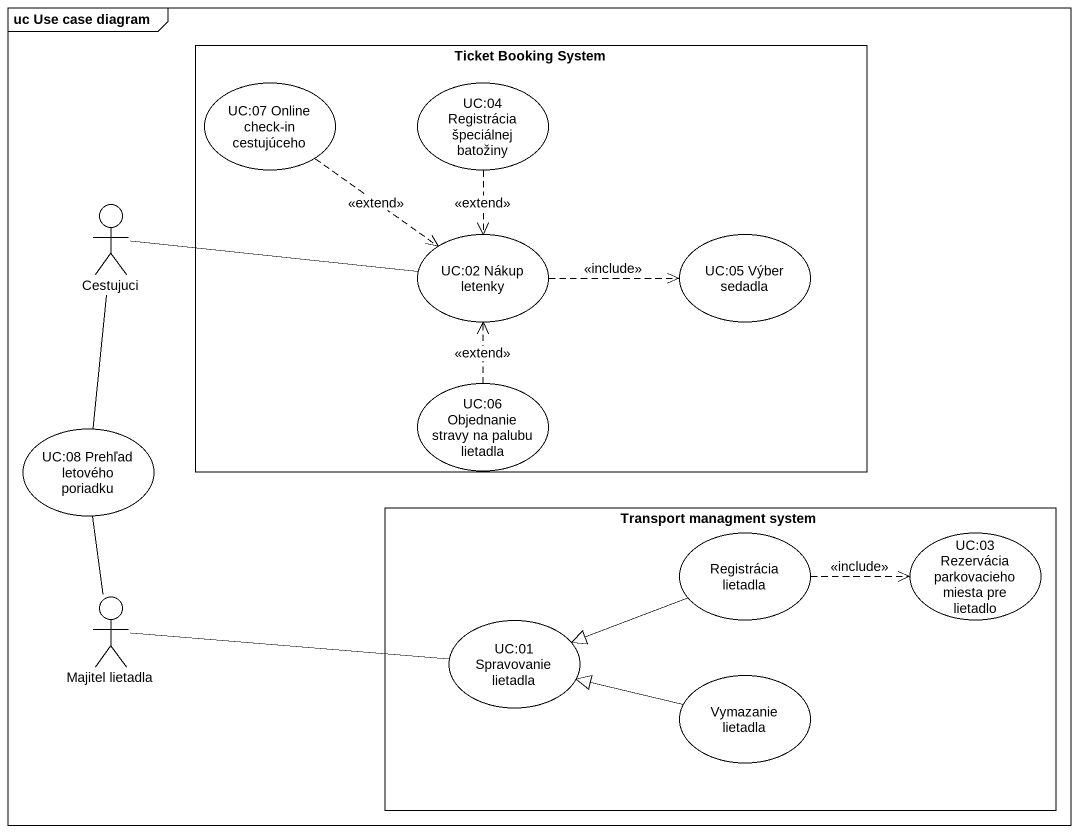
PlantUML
@startuml
mainframe uc Use case diagram
rectangle "Ticket Booking System" as Ticket_Booking_System {
  usecase "UC:07 Online check-in cestujúceho" as UC_07_Online_check_in
  usecase "UC:04 Registrácia špeciálnej batožiny" as UC_04_Registrácia
  usecase "UC:02 Nákup letenky" as UC_02_Nákup_letenky
  usecase "UC:05 Výber sedadla" as UC_05_Výber_sedadla
  usecase "UC:06 Objednanie stravy na palubu lietadla" as UC_06_Objednanie_stravy_na
}
actor Cestujuci
usecase "UC:08 Prehľad letového poriadku" as UC_08_Prehľad_letového
rectangle "Transport managment system" as Transport_managment_system {
  usecase "Registrácia lietadla" as Registrácia_lietadla
  usecase "UC:03 Rezervácia parkovacieho miesta pre lietadlo" as UC_03_Rezervácia
  usecase "UC:01 Spravovanie lietadla" as UC_01_Spravovanie_lietadla
  usecase "Vymazanie lietadla" as Vymazanie_lietadla
}
actor "Majitel lietadla" as Majitel_lietadla
UC_07_Online_check_in ..> UC_02_Nákup_letenky : <<extend>>
UC_04_Registrácia ..> UC_02_Nákup_letenky : <<extend>>
Cestujuci -right- UC_02_Nákup_letenky
Cestujuci -- UC_08_Prehľad_letového
UC_02_Nákup_letenky .right.> UC_05_Výber_sedadla : <<include>>
UC_06_Objednanie_stravy_na .up.> UC_02_Nákup_letenky : <<extend>>
Registrácia_lietadla .right.> UC_03_Rezervácia : <<include>>
Registrácia_lietadla -left-|> UC_01_Spravovanie_lietadla
Majitel_lietadla -up- UC_08_Prehľad_letového
Majitel_lietadla -right- UC_01_Spravovanie_lietadla
Vymazanie_lietadla -left-|> UC_01_Spravovanie_lietadla
@enduml
